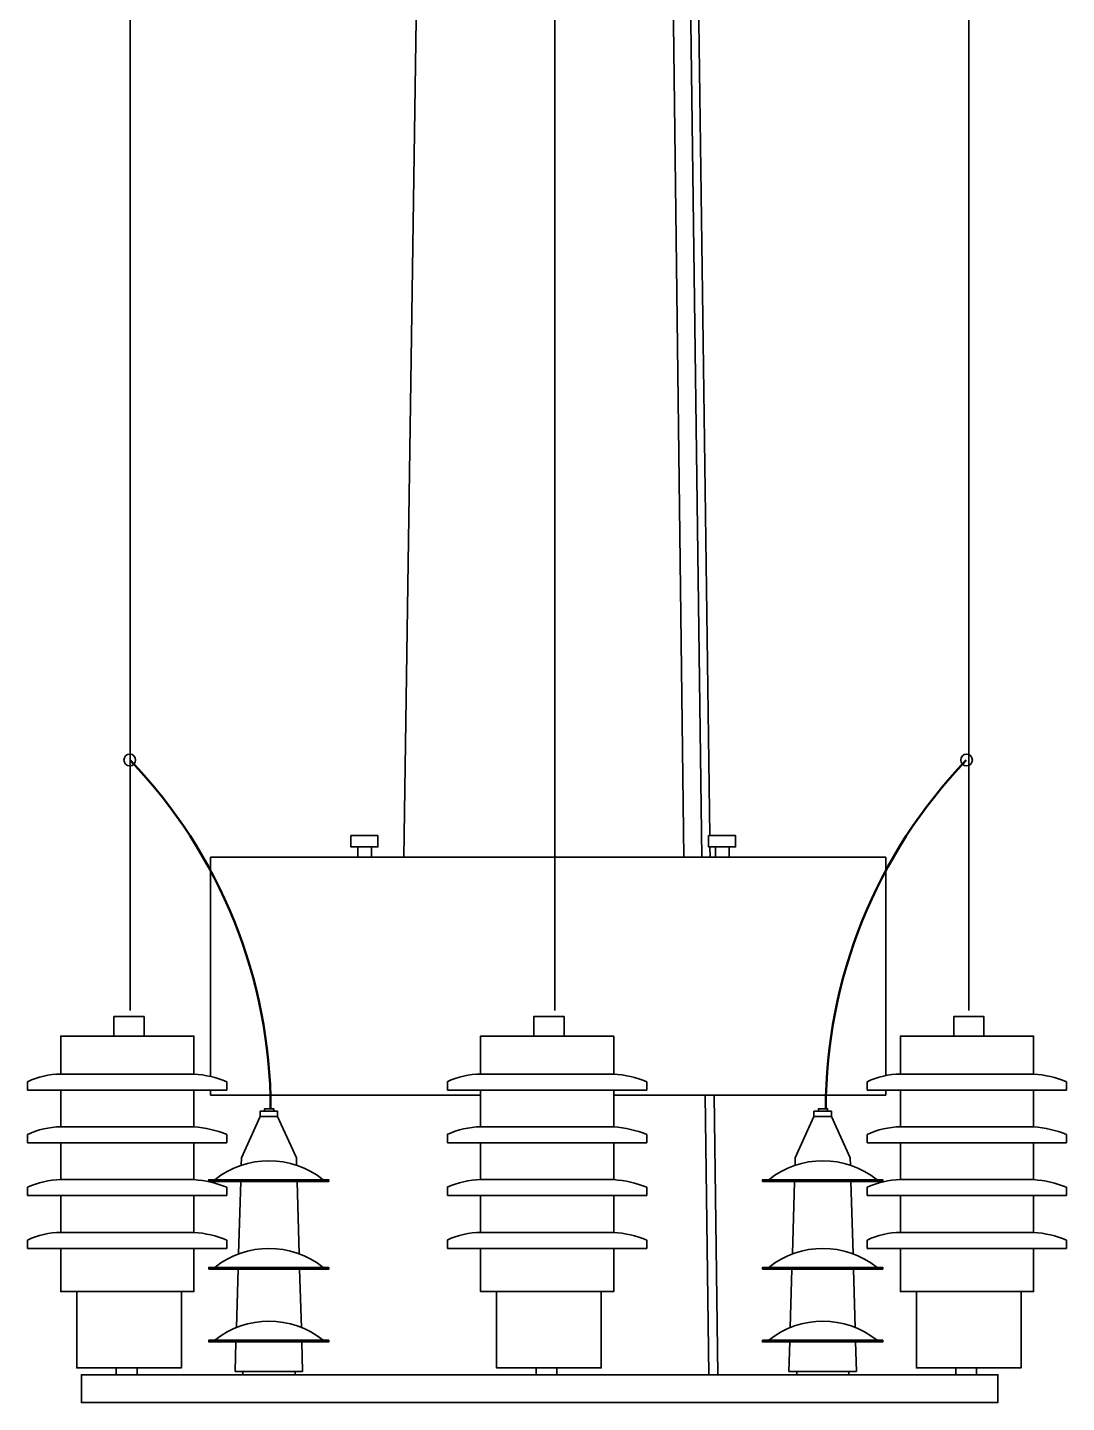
# Model space of a CAD drawing. Header units: millimetres. Extents: x 145 to 60311, y -8355 to 8851.
# Drawn here: x 405.371 to 408.783, y 378.461 to 382.975 of the extents above; entities that cross this region are included whole.
import ezdxf

# ---------------------------------------------------------------- set-up
doc = ezdxf.new("R2010")
doc.units = ezdxf.units.MM

msp = doc.modelspace()

# ---------------------------------------------------------------- linework, layer by layer
at = {"lineweight": 35}
for p, q in [((406.651, 383.2646), (406.6074, 380.251)), ((407.5264, 380.251), (407.4914, 383.0992)), ((407.5859, 380.251), (407.548, 383.0916)), ((407.6118, 380.322), (407.5748, 383.0916)), ((405.7079, 383.068), (405.7079, 379.7476)), ((407.1032, 383.068), (407.1032, 379.7476)), ((408.4623, 383.068), (408.4623, 379.7476)), ((407.6128, 380.251), (407.6123, 380.2851)), ((405.9725, 380.251), (408.19, 380.251)), ((405.9725, 380.251), (405.9725, 379.5313)), ((408.19, 380.251), (408.19, 379.5344)), ((405.3713, 379.4869), (405.3713, 379.5143)), ((406.0259, 379.5143), (406.0259, 379.4869)), ((406.7499, 379.4869), (406.7499, 379.5143)), ((407.4045, 379.5143), (407.4045, 379.4869)), ((408.1284, 379.4869), (408.1284, 379.5143)), ((408.783, 379.5143), (408.783, 379.4869)), ((406.0259, 379.4869), (405.3713, 379.4869)), ((405.9725, 379.4869), (405.9725, 379.4699)), ((405.9725, 379.4699), (406.859, 379.4699)), ((407.4045, 379.4869), (406.7499, 379.4869)), ((407.2962, 379.4699), (408.19, 379.4699)), ((407.6086, 378.5523), (407.5963, 379.4699)), ((407.6386, 378.5523), (407.6264, 379.4699)), ((408.783, 379.4869), (408.1284, 379.4869)), ((408.19, 379.4869), (408.19, 379.4699)), ((406.1352, 379.3996), (406.0736, 379.2642)), ((406.1927, 379.3996), (406.2542, 379.2642)), ((407.9538, 379.3996), (407.8922, 379.2642)), ((408.0113, 379.3996), (408.0729, 379.2642)), ((405.3713, 379.3137), (405.3713, 379.3411)), ((406.0259, 379.3411), (406.0259, 379.3137)), ((406.7499, 379.3137), (406.7499, 379.3411)), ((407.4045, 379.3411), (407.4045, 379.3137)), ((408.1284, 379.3137), (408.1284, 379.3411)), ((408.783, 379.3411), (408.783, 379.3137)), ((406.0259, 379.3137), (405.3713, 379.3137)), ((407.4045, 379.3137), (406.7499, 379.3137)), ((408.783, 379.3137), (408.1284, 379.3137)), ((406.0736, 379.2642), (406.0729, 379.2398)), ((406.2542, 379.2642), (406.2549, 379.2401)), ((407.8922, 379.2642), (407.8915, 379.2398)), ((408.0729, 379.2642), (408.0736, 379.2401)), ((405.3713, 379.1404), (405.3713, 379.1678)), ((406.3607, 379.1869), (405.9666, 379.1869)), ((406.0259, 379.1678), (406.0259, 379.1404)), ((406.0713, 379.1869), (406.0644, 378.9489)), ((406.2565, 379.1869), (406.2635, 378.9492)), ((406.7499, 379.1404), (406.7499, 379.1678)), ((407.4045, 379.1678), (407.4045, 379.1404)), ((408.1794, 379.1869), (407.7853, 379.1869)), ((407.89, 379.1869), (407.883, 378.9489)), ((408.0752, 379.1869), (408.0821, 378.9492)), ((408.1284, 379.1404), (408.1284, 379.1678)), ((408.783, 379.1678), (408.783, 379.1404)), ((406.0259, 379.1404), (405.3713, 379.1404)), ((407.4045, 379.1404), (406.7499, 379.1404)), ((408.783, 379.1404), (408.1284, 379.1404)), ((405.3713, 378.9671), (405.3713, 378.9945)), ((406.0259, 378.9671), (405.3713, 378.9671)), ((406.0259, 378.9945), (406.0259, 378.9671)), ((406.7499, 378.9671), (406.7499, 378.9945)), ((407.4045, 378.9671), (406.7499, 378.9671)), ((407.4045, 378.9945), (407.4045, 378.9671)), ((408.1284, 378.9671), (408.1284, 378.9945)), ((408.783, 378.9671), (408.1284, 378.9671)), ((408.783, 378.9945), (408.783, 378.9671)), ((406.3607, 378.899), (405.9666, 378.899)), ((406.0629, 378.899), (406.0573, 378.707)), ((406.2649, 378.899), (406.2705, 378.7074)), ((408.1794, 378.899), (407.7853, 378.899)), ((407.8816, 378.899), (407.8759, 378.707)), ((408.0836, 378.899), (408.0892, 378.7074)), ((406.3607, 378.6599), (405.9666, 378.6599)), ((406.0559, 378.6599), (406.053, 378.5626)), ((406.2719, 378.6599), (406.2748, 378.5626)), ((408.1794, 378.6599), (407.7853, 378.6599)), ((407.8746, 378.6599), (407.8717, 378.5626)), ((408.0906, 378.6599), (408.0934, 378.5626)), ((406.053, 378.5626), (406.2748, 378.5626)), ((407.8717, 378.5626), (408.0934, 378.5626))]:
    msp.add_line(p, q, dxfattribs=at)
for points in [[(406.4331, 380.322), (406.522, 380.322), (406.522, 380.2851), (406.4331, 380.2851)], [(407.6075, 380.322), (407.6964, 380.322), (407.6964, 380.2851), (407.6075, 380.2851)], [(406.4555, 380.2857), (406.5007, 380.2857), (406.5007, 380.2519), (406.4555, 380.2519)], [(407.6299, 380.2857), (407.6751, 380.2857), (407.6751, 380.2519), (407.6299, 380.2519)], [(406.1349, 379.3999), (406.1923, 379.3999), (406.1923, 379.4175), (406.1349, 379.4175)], [(406.1499, 379.4175), (406.1797, 379.4175), (406.1797, 379.4257), (406.1499, 379.4257)], [(407.9536, 379.3999), (408.011, 379.3999), (408.011, 379.4175), (407.9536, 379.4175)], [(407.9686, 379.4175), (407.9984, 379.4175), (407.9984, 379.4257), (407.9686, 379.4257)], [(406.0785, 378.5627), (406.2498, 378.5627), (406.2498, 378.5523), (406.0785, 378.5523)], [(407.8972, 378.5627), (408.0685, 378.5627), (408.0685, 378.5523), (407.8972, 378.5523)]]:
    msp.add_lwpolyline(points, close=True, dxfattribs=at)
for points in [[(405.6553, 379.6642), (405.6553, 379.7283), (405.7544, 379.7283), (405.7544, 379.6642)], [(407.0339, 379.6642), (407.0339, 379.7283), (407.133, 379.7283), (407.133, 379.6642)], [(408.4125, 379.6642), (408.4125, 379.7283), (408.5116, 379.7283), (408.5116, 379.6642)], [(405.4804, 379.5394), (405.4804, 379.6642), (405.9177, 379.6642), (405.9177, 379.5394)], [(406.859, 379.5394), (406.859, 379.6642), (407.2962, 379.6642), (407.2962, 379.5394)], [(408.2376, 379.5394), (408.2376, 379.6642), (408.6748, 379.6642), (408.6748, 379.5394)], [(405.4807, 379.5394), (405.9178, 379.5394)], [(406.8593, 379.5394), (407.2963, 379.5394)], [(408.2378, 379.5394), (408.6749, 379.5394)], [(405.4804, 379.3661), (405.4804, 379.4869)], [(405.9177, 379.4869), (405.9177, 379.3661)], [(406.859, 379.3661), (406.859, 379.4869)], [(407.2962, 379.4869), (407.2962, 379.3661)], [(408.2376, 379.3661), (408.2376, 379.4869)], [(408.6748, 379.4869), (408.6748, 379.3661)], [(405.4807, 379.3661), (405.9178, 379.3661)], [(406.8593, 379.3661), (407.2963, 379.3661)], [(408.2378, 379.3661), (408.6749, 379.3661)], [(405.4804, 379.1928), (405.4804, 379.3137)], [(405.9177, 379.3137), (405.9177, 379.1928)], [(406.859, 379.1928), (406.859, 379.3137)], [(407.2962, 379.3137), (407.2962, 379.1928)], [(408.2376, 379.1928), (408.2376, 379.3137)], [(408.6748, 379.3137), (408.6748, 379.1928)], [(405.4807, 379.1928), (405.9178, 379.1928)], [(405.9666, 379.1867), (405.9666, 379.1927), (406.3607, 379.1927), (406.3607, 379.1867)], [(406.8593, 379.1928), (407.2963, 379.1928)], [(407.7853, 379.1867), (407.7853, 379.1927), (408.1794, 379.1927), (408.1794, 379.1867)], [(408.2378, 379.1928), (408.6749, 379.1928)], [(405.4804, 379.0196), (405.4804, 379.1404)], [(405.9177, 379.1404), (405.9177, 379.0196)], [(406.859, 379.0196), (406.859, 379.1404)], [(407.2962, 379.1404), (407.2962, 379.0196)], [(408.2376, 379.0196), (408.2376, 379.1404)], [(408.6748, 379.1404), (408.6748, 379.0196)], [(405.4807, 379.0196), (405.9178, 379.0196)], [(406.8593, 379.0196), (407.2963, 379.0196)], [(408.2378, 379.0196), (408.6749, 379.0196)], [(405.9177, 378.9671), (405.9177, 378.8254), (405.4804, 378.8254), (405.4804, 378.9671)], [(407.2962, 378.9671), (407.2962, 378.8254), (406.859, 378.8254), (406.859, 378.9671)], [(408.6748, 378.9671), (408.6748, 378.8254), (408.2376, 378.8254), (408.2376, 378.9671)], [(405.9666, 378.8988), (405.9666, 378.9048), (406.3607, 378.9048), (406.3607, 378.8988)], [(407.7853, 378.8988), (407.7853, 378.9048), (408.1794, 378.9048), (408.1794, 378.8988)], [(405.8769, 378.8254), (405.8769, 378.575), (405.5329, 378.575), (405.5329, 378.8254)], [(407.2554, 378.8254), (407.2554, 378.575), (406.9115, 378.575), (406.9115, 378.8254)], [(408.634, 378.8254), (408.634, 378.575), (408.29, 378.575), (408.29, 378.8254)], [(405.9666, 378.6597), (405.9666, 378.6657), (406.3607, 378.6657), (406.3607, 378.6597)], [(407.7853, 378.6597), (407.7853, 378.6657), (408.1794, 378.6657), (408.1794, 378.6597)], [(405.6627, 378.5539), (405.6627, 378.5749), (405.7309, 378.5749), (405.7309, 378.5539)], [(407.0412, 378.5539), (407.0412, 378.5749), (407.1094, 378.5749), (407.1094, 378.5539)], [(408.4198, 378.5539), (408.4198, 378.5749), (408.488, 378.5749), (408.488, 378.5539)], [(406.1415, 378.4612), (405.5483, 378.4612), (405.5483, 378.5523), (406.1415, 378.5523)], [(405.9566, 378.5523), (408.5577, 378.5523), (408.5577, 378.4612), (406.0067, 378.4612)]]:
    msp.add_lwpolyline(points, dxfattribs=at)
for centre in [(405.7071, 380.5703), (408.4549, 380.5703)]:
    msp.add_circle(centre, 0.0193, dxfattribs=at)
at = {"lineweight": 50}
for centre, start, end in [((404.5184, 379.4246), 0.0385, 43.8959), ((409.6437, 379.4246), 136.1041, 179.9615)]:
    msp.add_arc(centre, 1.6512, start, end, dxfattribs=at)
at = {"lineweight": 35}
for centre, radius, start, end in [((405.4845, 379.2711), 0.2683, 90.8131, 114.9614), ((405.8942, 379.1918), 0.3484, 67.7946, 86.1222), ((406.8631, 379.2711), 0.2683, 90.8131, 114.9614), ((407.2728, 379.1918), 0.3484, 67.7946, 86.1222), ((408.2416, 379.2711), 0.2683, 90.8131, 114.9614), ((408.6513, 379.1918), 0.3484, 67.7946, 86.1222), ((405.4845, 379.0979), 0.2683, 90.8131, 114.9614), ((405.8942, 379.0185), 0.3484, 67.7946, 86.1222), ((406.8631, 379.0979), 0.2683, 90.8131, 114.9614), ((407.2728, 379.0185), 0.3484, 67.7946, 86.1222), ((408.2416, 379.0979), 0.2683, 90.8131, 114.9614), ((408.6513, 379.0185), 0.3484, 67.7946, 86.1222), ((406.1643, 378.9698), 0.2851, 51.4295, 128.5705), ((407.983, 378.9698), 0.2851, 51.4295, 128.5705), ((405.4845, 378.9246), 0.2683, 90.8131, 114.9614), ((405.8942, 378.8452), 0.3484, 67.7946, 86.1222), ((406.8631, 378.9246), 0.2683, 90.8131, 114.9614), ((407.2728, 378.8452), 0.3484, 67.7946, 86.1222), ((408.2416, 378.9246), 0.2683, 90.8131, 114.9614), ((408.6513, 378.8452), 0.3484, 67.7946, 86.1222), ((405.4845, 378.7513), 0.2683, 90.8131, 114.9614), ((405.8942, 378.672), 0.3484, 67.7946, 86.1222), ((406.8631, 378.7513), 0.2683, 90.8131, 114.9614), ((407.2728, 378.672), 0.3484, 67.7946, 86.1222), ((408.2416, 378.7513), 0.2683, 90.8131, 114.9614), ((408.6513, 378.672), 0.3484, 67.7946, 86.1222), ((406.1643, 378.6818), 0.2851, 51.4295, 128.5705), ((407.983, 378.6818), 0.2851, 51.4295, 128.5705), ((406.1643, 378.4428), 0.2851, 51.4295, 128.5705), ((407.983, 378.4428), 0.2851, 51.4295, 128.5705)]:
    msp.add_arc(centre, radius, start, end, dxfattribs=at)

doc.saveas('drawing.dxf')
